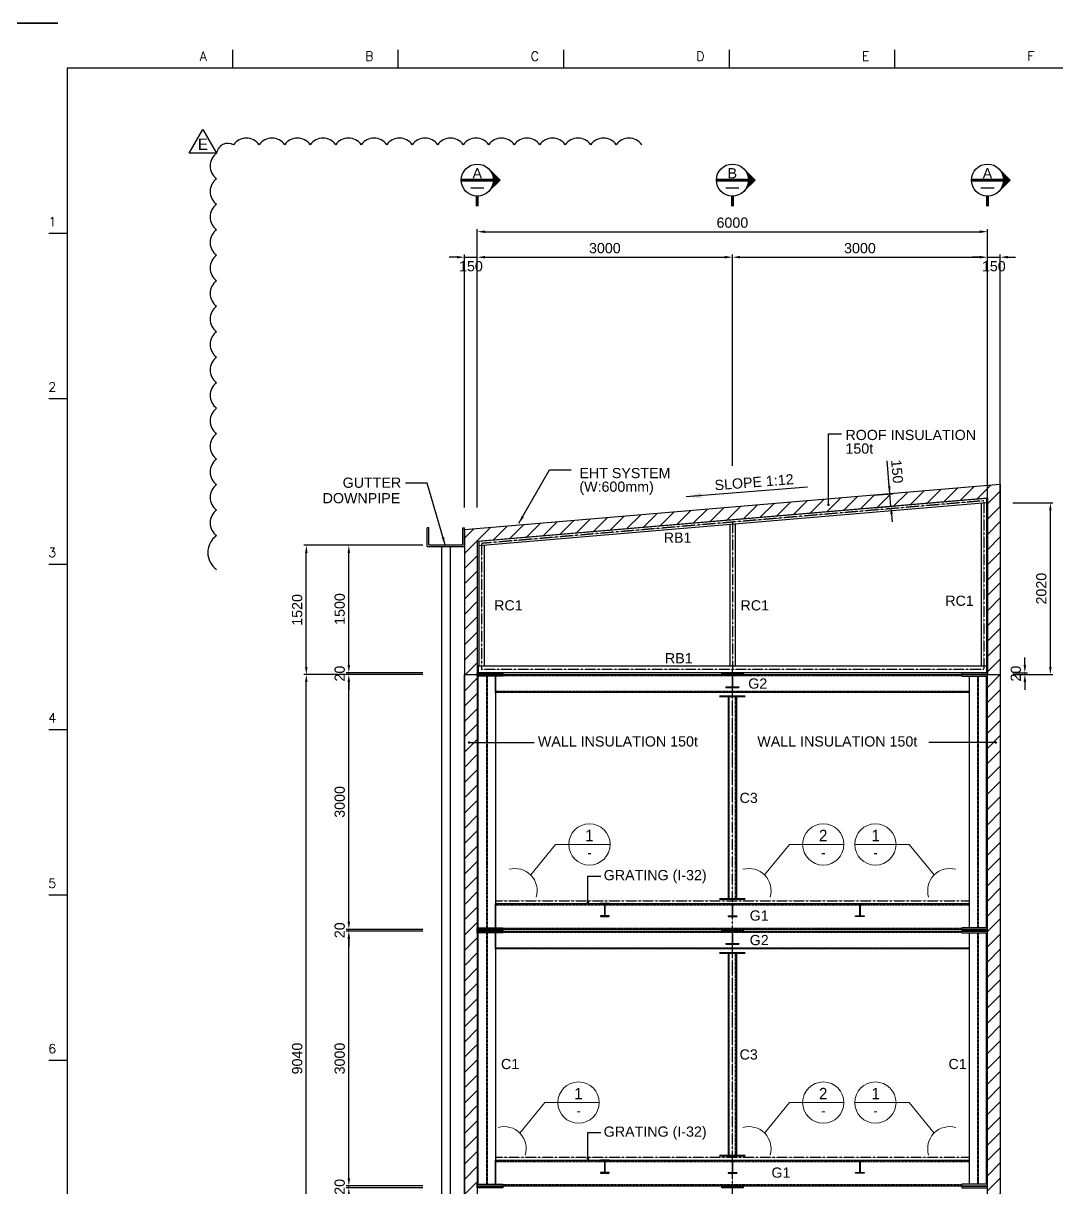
# Model space of a CAD drawing. Header units: millimetres. Extents: x 415966 to 487306, y -108951 to -17325.
# Drawn here: x 451865 to 464019, y -56259 to -42555 of the extents above; entities that cross this region are included whole.
import ezdxf
from ezdxf.enums import TextEntityAlignment as Align

# ---------------------------------------------------------------- set-up
doc = ezdxf.new("R2010")
doc.units = ezdxf.units.MM
doc.header["$LTSCALE"] = 2
doc.linetypes.add('CENTER', pattern=[2, 1.25, -0.25, 0.25, -0.25])
doc.linetypes.add('HIDDEN', pattern=[0.375, 0.25, -0.125])
doc.layers.get('Defpoints').update_dxf_attribs({"color": 250})
for name, color, linetype in [('#20_GR', 3, 'Continuous'), ('C_BLOCK', 7, 'Continuous'), ('C_CEN', 1, 'CENTER'), ('C_COLUMN-01', 2, 'Continuous'), ('C_DIM', 7, 'Continuous'), ('C_GIRDER', 2, 'Continuous'), ('C_REV', 4, 'Continuous'), ('C_TEXT_01', 2, 'Continuous'), ('finish', 1, 'Continuous'), ('TAN-TIT', 30, 'Continuous')]:
    doc.layers.add(name, color=color, linetype=linetype)
doc.layers.add('C_MARK', color=2, linetype='Continuous', lineweight=0)
doc.layers.add('C_STEEL', color=2, linetype='Continuous', lineweight=30)
doc.styles.add('Arial', font='arial.ttf')
doc.styles.add('COM', font='COMPLEX', dxfattribs={"height": 5})
doc.styles.add('돋움', font='')
doc.styles.get('돋움').set_extended_font_data('Dotum')
doc.dimstyles.new('일반도면_0020', dxfattribs={"dimtxt": 80, "dimasz": 60, "dimexe": 20, "dimexo": 100, "dimgap": 30, "dimtad": 1, "dimdec": 0, "dimzin": 0, "dimdsep": 46, "dimtxsty": 'Arial', "dimcen": -100, "dimclrd": 7, "dimclre": 7, "dimclrt": 2, "dimadec": 8, "dimazin": 0, "dimtfac": 1, "dimtdec": 0, "dimtix": 1, "dimtmove": 2, "dimatfit": 3, "dimfxl": 1, "dimtolj": 1, "dimtzin": 0, "dimarcsym": 0})
doc.dimstyles.new('일반도면_0030', dxfattribs={"dimtxt": 120, "dimasz": 90, "dimexe": 30, "dimexo": 150, "dimgap": 45, "dimtad": 1, "dimdec": 0, "dimzin": 0, "dimdsep": 46, "dimtxsty": 'Arial', "dimcen": -150, "dimclrd": 7, "dimclre": 7, "dimclrt": 2, "dimadec": 8, "dimazin": 0, "dimtfac": 1, "dimtdec": 0, "dimtix": 1, "dimtmove": 2, "dimatfit": 3, "dimfxl": 1, "dimtolj": 1, "dimtzin": 0, "dimarcsym": 0})
pattern_1 = [(45, (-63679, -4), (-89.80256, 89.80256), [])]

# ---------------------------------------------------------------- blocks, each defined once
blk = doc.blocks.new('BORDER')
at = {"layer": 'TAN-TIT', "linetype": 'Continuous'}
for p, q in [((424.1, 16820), (0, 16820)), ((0, 0), (424.1, 0))]:
    blk.add_line(p, q, dxfattribs=at)
at = {"layer": 'TAN-TIT'}
for p, q in [((1795.5, 16468), (1795.5, 16612.2)), ((3093.4, 16468), (3093.4, 16612.2)), ((4391.2, 16468), (4391.2, 16612.2)), ((5689.1, 16468), (5689.1, 16612.2)), ((6987, 16468), (6987, 16612.2)), ((497.7, 16468), (497.7, 352)), ((23282.3, 16468), (497.7, 16468)), ((497.7, 15170.1), (353.4, 15170.1)), ((497.7, 13872.3), (353.4, 13872.3)), ((497.7, 12574.4), (353.4, 12574.4)), ((497.7, 11276.6), (353.4, 11276.6)), ((497.7, 9978.7), (353.4, 9978.7)), ((497.7, 8680.8), (353.4, 8680.8))]:
    blk.add_line(p, q, dxfattribs=at)
at = {"layer": 'TAN-TIT', "style": 'COM'}
for s, p in [('A', (1535.9, 16525.7)), ('B', (2833.8, 16525.7)), ('C', (4131.7, 16525.7)), ('D', (5429.5, 16525.7)), ('E', (6727.4, 16525.7)), ('F', (8025.3, 16525.7))]:
    blk.add_text(s, height=72.1, dxfattribs=at).set_placement(p)
for s, p in [('1', (411.1, 15227.8)), ('2', (411.1, 13930)), ('3', (411.1, 12632.1)), ('4', (411.1, 11334.2)), ('5', (411.1, 10036.4)), ('6', (411.1, 8738.5))]:
    blk.add_text(s, height=72.1, dxfattribs=at).set_placement(p, align=Align.RIGHT)
blk = doc.blocks.new('A$C45570403')
at = {"layer": 'finish'}
for p, q in [((0, 0), (102, 0)), ((0, 0), (0, -7.11)), ((102, 0), (102, -7.11)), ((0, -7.11), (48.08, -7.11)), ((48.08, -7.11), (48.08, -145.89)), ((53.92, -7.11), (102, -7.11)), ((53.92, -7.11), (53.92, -145.89)), ((0, -145.89), (48.08, -145.89)), ((0, -145.89), (0, -153)), ((0, -153), (102, -153)), ((53.92, -145.89), (102, -145.89)), ((102, -145.89), (102, -153))]:
    blk.add_line(p, q, dxfattribs=at)
blk = doc.blocks.new('A$C70F644BE')
at = {"layer": 'finish'}
for p, q in [((0, 0), (152, 0)), ((0, 0), (0, -6.6)), ((152, 0), (152, -6.6)), ((0, -6.6), (73.08, -6.6)), ((73.08, -6.6), (73.08, -145.4)), ((78.92, -6.6), (152, -6.6)), ((78.92, -6.6), (78.92, -145.4)), ((0, -145.4), (73.08, -145.4)), ((0, -145.4), (0, -152)), ((0, -152), (152, -152)), ((78.92, -145.4), (152, -145.4)), ((152, -145.4), (152, -152))]:
    blk.add_line(p, q, dxfattribs=at)
blk = doc.blocks.new('*D16')
at = {"layer": 'C_DIM', "color": 7, "lineweight": -2, "transparency": 16777216}
for p, q in [((457205, -48254), (457205, -44978)), ((457295, -45008), (463115, -45008)), ((463205, -48254), (463205, -44978))]:
    blk.add_line(p, q, dxfattribs=at)
at = {"layer": 'C_DIM', "color": 7, "transparency": 16777216}
for points in [[(457295, -44993), (457295, -45023), (457205, -45008)], [(463115, -44993), (463115, -45023), (463205, -45008)]]:
    blk.add_solid(points, dxfattribs=at)
at = {"layer": 'Defpoints', "color": 0, "transparency": 16777216}
for p in [(463205, -45008), (457205, -48404), (463205, -48404)]:
    blk.add_point(p, dxfattribs=at)
at = {"layer": 'C_DIM', "color": 2, "transparency": 16777216, "insert": (460205, -44902), "char_height": 120, "attachment_point": 5, "style": 'Arial'}
blk.add_mtext('\\A1;6000', dxfattribs=at)
blk = doc.blocks.new('*D17')
at = {"layer": 'C_DIM', "color": 7, "lineweight": -2, "transparency": 16777216}
for p, q in [((457205, -48254), (457205, -45278)), ((457295, -45308), (460115, -45308)), ((460205, -47764), (460205, -45278))]:
    blk.add_line(p, q, dxfattribs=at)
at = {"layer": 'C_DIM', "color": 7, "transparency": 16777216}
for points in [[(457295, -45293), (457295, -45323), (457205, -45308)], [(460115, -45293), (460115, -45323), (460205, -45308)]]:
    blk.add_solid(points, dxfattribs=at)
at = {"layer": 'Defpoints', "color": 0, "transparency": 16777216}
for p in [(460205, -45308), (460205, -47914), (457205, -48404)]:
    blk.add_point(p, dxfattribs=at)
at = {"layer": 'C_DIM', "color": 2, "transparency": 16777216, "insert": (458705, -45202), "char_height": 120, "attachment_point": 5, "style": 'Arial'}
blk.add_mtext('\\A1;3000', dxfattribs=at)
blk = doc.blocks.new('*D18')
at = {"layer": 'C_DIM', "color": 7, "lineweight": -2, "transparency": 16777216}
for p, q in [((456965, -45308), (456875, -45308)), ((457055, -48254), (457055, -45278)), ((457055, -45308), (457205, -45308)), ((457205, -48254), (457205, -45278)), ((457295, -45308), (457385, -45308))]:
    blk.add_line(p, q, dxfattribs=at)
at = {"layer": 'C_DIM', "color": 7, "transparency": 16777216}
for points in [[(456965, -45293), (456965, -45323), (457055, -45308)], [(457295, -45293), (457295, -45323), (457205, -45308)]]:
    blk.add_solid(points, dxfattribs=at)
at = {"layer": 'Defpoints', "color": 0, "transparency": 16777216}
for p in [(457205, -45308), (457055, -48404), (457205, -48404)]:
    blk.add_point(p, dxfattribs=at)
at = {"layer": 'C_DIM', "color": 2, "transparency": 16777216, "char_height": 120, "attachment_point": 5, "style": 'Arial'}
for s, insert in [('\\A1;', (457130, -45203)), ('\\A1;150', (457130, -45415))]:
    blk.add_mtext(s, dxfattribs=dict(at, insert=insert))
blk = doc.blocks.new('*D19')
at = {"layer": 'C_DIM', "color": 7, "lineweight": -2, "transparency": 16777216}
for p, q in [((463115, -45308), (463025, -45308)), ((463205, -48254), (463205, -45278)), ((463205, -45308), (463355, -45308)), ((463355, -48254), (463355, -45278)), ((463445, -45308), (463535, -45308))]:
    blk.add_line(p, q, dxfattribs=at)
at = {"layer": 'C_DIM', "color": 7, "transparency": 16777216}
for points in [[(463115, -45293), (463115, -45323), (463205, -45308)], [(463445, -45293), (463445, -45323), (463355, -45308)]]:
    blk.add_solid(points, dxfattribs=at)
at = {"layer": 'Defpoints', "color": 0, "transparency": 16777216}
for p in [(463355, -45308), (463205, -48404), (463355, -48404)]:
    blk.add_point(p, dxfattribs=at)
at = {"layer": 'C_DIM', "color": 2, "transparency": 16777216, "char_height": 120, "attachment_point": 5, "style": 'Arial'}
for s, insert in [('\\A1;', (463280, -45203)), ('\\A1;150', (463280, -45415))]:
    blk.add_mtext(s, dxfattribs=dict(at, insert=insert))
blk = doc.blocks.new('*D20')
at = {"layer": 'C_DIM', "color": 7, "lineweight": -2, "transparency": 16777216}
for p, q in [((460205, -47764), (460205, -45278)), ((460295, -45308), (463115, -45308)), ((463205, -48254), (463205, -45278))]:
    blk.add_line(p, q, dxfattribs=at)
at = {"layer": 'C_DIM', "color": 7, "transparency": 16777216}
for points in [[(460295, -45293), (460295, -45323), (460205, -45308)], [(463115, -45293), (463115, -45323), (463205, -45308)]]:
    blk.add_solid(points, dxfattribs=at)
at = {"layer": 'Defpoints', "color": 0, "transparency": 16777216}
for p in [(463205, -45308), (460205, -47914), (463205, -48404)]:
    blk.add_point(p, dxfattribs=at)
at = {"layer": 'C_DIM', "color": 2, "transparency": 16777216, "insert": (461705, -45202), "char_height": 120, "attachment_point": 5, "style": 'Arial'}
blk.add_mtext('\\A1;3000', dxfattribs=at)
blk = doc.blocks.new('*D29')
at = {"layer": 'C_DIM', "color": 7, "lineweight": -2, "transparency": 16777216}
for p, q in [((455694, -53129), (455694, -53039)), ((456563, -53219), (455664, -53219)), ((456563, -53239), (455664, -53239)), ((455694, -53239), (455694, -53219)), ((455694, -53329), (455694, -53419))]:
    blk.add_line(p, q, dxfattribs=at)
at = {"layer": 'C_DIM', "color": 7, "transparency": 16777216}
for points in [[(455679, -53129), (455709, -53129), (455694, -53219)], [(455679, -53329), (455709, -53329), (455694, -53239)]]:
    blk.add_solid(points, dxfattribs=at)
at = {"layer": 'Defpoints', "color": 0, "transparency": 16777216}
for p in [(455694, -53219), (456713, -53219), (456713, -53239)]:
    blk.add_point(p, dxfattribs=at)
at = {"layer": 'C_DIM', "color": 2, "transparency": 16777216, "insert": (455587, -53229), "char_height": 120, "attachment_point": 5, "rotation": 90, "style": 'Arial'}
blk.add_mtext('\\A1;20', dxfattribs=at)
blk = doc.blocks.new('*D30')
at = {"layer": 'C_DIM', "color": 7, "lineweight": -2, "transparency": 16777216}
for p, q in [((456563, -50219), (455664, -50219)), ((455694, -53129), (455694, -50309)), ((456563, -53219), (455664, -53219))]:
    blk.add_line(p, q, dxfattribs=at)
at = {"layer": 'C_DIM', "color": 7, "transparency": 16777216}
for points in [[(455679, -50309), (455709, -50309), (455694, -50219)], [(455679, -53129), (455709, -53129), (455694, -53219)]]:
    blk.add_solid(points, dxfattribs=at)
at = {"layer": 'Defpoints', "color": 0, "transparency": 16777216}
for p in [(455694, -50219), (456713, -50219), (456713, -53219)]:
    blk.add_point(p, dxfattribs=at)
at = {"layer": 'C_DIM', "color": 2, "transparency": 16777216, "insert": (455587, -51719), "char_height": 120, "attachment_point": 5, "rotation": 90, "style": 'Arial'}
blk.add_mtext('\\A1;3000', dxfattribs=at)
blk = doc.blocks.new('*D31')
at = {"layer": 'C_DIM', "color": 7, "lineweight": -2, "transparency": 16777216}
for p, q in [((456363, -50219), (455164, -50219)), ((455194, -59169), (455194, -50309)), ((456363, -59259), (455164, -59259))]:
    blk.add_line(p, q, dxfattribs=at)
at = {"layer": 'C_DIM', "color": 7, "transparency": 16777216}
for points in [[(455179, -50309), (455209, -50309), (455194, -50219)], [(455179, -59169), (455209, -59169), (455194, -59259)]]:
    blk.add_solid(points, dxfattribs=at)
at = {"layer": 'Defpoints', "color": 0, "transparency": 16777216}
for p in [(455194, -50219), (456513, -50219), (456513, -59259)]:
    blk.add_point(p, dxfattribs=at)
at = {"layer": 'C_DIM', "color": 2, "transparency": 16777216, "insert": (455087, -54739), "char_height": 120, "attachment_point": 5, "rotation": 90, "style": 'Arial'}
blk.add_mtext('\\A1;9040', dxfattribs=at)
blk = doc.blocks.new('*D33')
at = {"layer": 'C_DIM', "color": 7, "lineweight": -2, "transparency": 16777216}
for p, q in [((455694, -56149), (455694, -56059)), ((456563, -56239), (455664, -56239)), ((456563, -56259), (455664, -56259)), ((455694, -56259), (455694, -56239)), ((455694, -56349), (455694, -56439))]:
    blk.add_line(p, q, dxfattribs=at)
at = {"layer": 'C_DIM', "color": 7, "transparency": 16777216}
for points in [[(455679, -56149), (455709, -56149), (455694, -56239)], [(455679, -56349), (455709, -56349), (455694, -56259)]]:
    blk.add_solid(points, dxfattribs=at)
at = {"layer": 'Defpoints', "color": 0, "transparency": 16777216}
for p in [(455694, -56239), (456713, -56239), (456713, -56259)]:
    blk.add_point(p, dxfattribs=at)
at = {"layer": 'C_DIM', "color": 2, "transparency": 16777216, "insert": (455587, -56249), "char_height": 120, "attachment_point": 5, "rotation": 90, "style": 'Arial'}
blk.add_mtext('\\A1;20', dxfattribs=at)
blk = doc.blocks.new('*D34')
at = {"layer": 'C_DIM', "color": 7, "lineweight": -2, "transparency": 16777216}
for p, q in [((456563, -53239), (455664, -53239)), ((455694, -56149), (455694, -53329)), ((456563, -56239), (455664, -56239))]:
    blk.add_line(p, q, dxfattribs=at)
at = {"layer": 'C_DIM', "color": 7, "transparency": 16777216}
for points in [[(455679, -53329), (455709, -53329), (455694, -53239)], [(455679, -56149), (455709, -56149), (455694, -56239)]]:
    blk.add_solid(points, dxfattribs=at)
at = {"layer": 'Defpoints', "color": 0, "transparency": 16777216}
for p in [(455694, -53239), (456713, -53239), (456713, -56239)]:
    blk.add_point(p, dxfattribs=at)
at = {"layer": 'C_DIM', "color": 2, "transparency": 16777216, "insert": (455587, -54739), "char_height": 120, "attachment_point": 5, "rotation": 90, "style": 'Arial'}
blk.add_mtext('\\A1;3000', dxfattribs=at)
blk = doc.blocks.new('*D170')
at = {"layer": 'C_DIM', "color": 7, "lineweight": -2, "transparency": 16777216}
for p, q in [((456563, -48699), (455164, -48699)), ((455194, -50129), (455194, -48789)), ((456563, -50219), (455164, -50219))]:
    blk.add_line(p, q, dxfattribs=at)
at = {"layer": 'C_DIM', "color": 7, "transparency": 16777216}
for points in [[(455179, -48789), (455209, -48789), (455194, -48699)], [(455179, -50129), (455209, -50129), (455194, -50219)]]:
    blk.add_solid(points, dxfattribs=at)
at = {"layer": 'Defpoints', "color": 0, "transparency": 16777216}
for p in [(455194, -48699), (456713, -48699), (456713, -50219)]:
    blk.add_point(p, dxfattribs=at)
at = {"layer": 'C_DIM', "color": 2, "transparency": 16777216, "insert": (455087, -49459), "char_height": 120, "attachment_point": 5, "rotation": 90, "style": 'Arial'}
blk.add_mtext('\\A1;1520', dxfattribs=at)
blk = doc.blocks.new('*D280')
at = {"layer": 'C_DIM', "color": 7, "lineweight": -2, "transparency": 16777216}
for p, q in [((462050, -48003), (462042, -47914)), ((461869, -48109), (462087, -48091)), ((462070, -48243), (462057, -48093)), ((461881, -48258), (462100, -48240)), ((462077, -48332), (462085, -48422))]:
    blk.add_line(p, q, dxfattribs=at)
at = {"layer": 'C_DIM', "color": 7, "transparency": 16777216}
for points in [[(462065, -48002), (462035, -48005), (462057, -48093)], [(462092, -48331), (462063, -48333), (462070, -48243)]]:
    blk.add_solid(points, dxfattribs=at)
at = {"layer": 'Defpoints', "color": 0, "transparency": 16777216}
for p in [(462057, -48093), (461719, -48122), (461732, -48271)]:
    blk.add_point(p, dxfattribs=at)
at = {"layer": 'C_DIM', "color": 2, "transparency": 16777216, "insert": (462142, -47830), "char_height": 120, "attachment_point": 5, "rotation": 274.8277, "style": 'Arial'}
blk.add_mtext('\\A1;150', dxfattribs=at)
blk = doc.blocks.new('*D507')
at = {"layer": 'C_DIM', "color": 7, "lineweight": -2, "transparency": 16777216}
for p, q in [((455694, -50109), (455694, -50019)), ((456563, -50199), (455664, -50199)), ((456563, -50219), (455664, -50219)), ((455694, -50219), (455694, -50199)), ((455694, -50309), (455694, -50399))]:
    blk.add_line(p, q, dxfattribs=at)
at = {"layer": 'C_DIM', "color": 7, "transparency": 16777216}
for points in [[(455679, -50109), (455709, -50109), (455694, -50199)], [(455679, -50309), (455709, -50309), (455694, -50219)]]:
    blk.add_solid(points, dxfattribs=at)
at = {"layer": 'Defpoints', "color": 0, "transparency": 16777216}
for p in [(455694, -50199), (456713, -50199), (456713, -50219)]:
    blk.add_point(p, dxfattribs=at)
at = {"layer": 'C_DIM', "color": 2, "transparency": 16777216, "insert": (455587, -50209), "char_height": 120, "attachment_point": 5, "rotation": 90, "style": 'Arial'}
blk.add_mtext('\\A1;20', dxfattribs=at)
blk = doc.blocks.new('*D508')
at = {"layer": 'C_DIM', "color": 7, "lineweight": -2, "transparency": 16777216}
for p, q in [((456563, -48699), (455664, -48699)), ((455694, -50109), (455694, -48789)), ((456563, -50199), (455664, -50199))]:
    blk.add_line(p, q, dxfattribs=at)
at = {"layer": 'C_DIM', "color": 7, "transparency": 16777216}
for points in [[(455679, -48789), (455709, -48789), (455694, -48699)], [(455679, -50109), (455709, -50109), (455694, -50199)]]:
    blk.add_solid(points, dxfattribs=at)
at = {"layer": 'Defpoints', "color": 0, "transparency": 16777216}
for p in [(455694, -48699), (456713, -48699), (456713, -50199)]:
    blk.add_point(p, dxfattribs=at)
at = {"layer": 'C_DIM', "color": 2, "transparency": 16777216, "insert": (455587, -49449), "char_height": 120, "attachment_point": 5, "rotation": 90, "style": 'Arial'}
blk.add_mtext('\\A1;1500', dxfattribs=at)
blk = doc.blocks.new('*D526')
at = {"layer": 'C_DIM', "color": 7, "lineweight": -2}
for p, q in [((463505, -48199), (463975, -48199)), ((463945, -50129), (463945, -48289)), ((463505, -50219), (463975, -50219))]:
    blk.add_line(p, q, dxfattribs=at)
at = {"layer": 'C_DIM', "color": 7}
for points in [[(463930, -48289), (463960, -48289), (463945, -48199)], [(463930, -50129), (463960, -50129), (463945, -50219)]]:
    blk.add_solid(points, dxfattribs=at)
at = {"layer": 'Defpoints', "color": 0}
for p in [(463355, -48199), (463945, -48199), (463355, -50219)]:
    blk.add_point(p, dxfattribs=at)
at = {"layer": 'C_DIM', "color": 2, "insert": (463839, -49209), "char_height": 120, "attachment_point": 5, "rotation": 90, "style": 'Arial'}
blk.add_mtext('\\A1;2020', dxfattribs=at)
blk = doc.blocks.new('*D527')
at = {"layer": 'C_DIM', "color": 7, "lineweight": -2}
for p, q in [((463645, -50109), (463645, -50019)), ((463505, -50199), (463675, -50199)), ((463505, -50219), (463675, -50219)), ((463645, -50199), (463645, -50219)), ((463645, -50309), (463645, -50399))]:
    blk.add_line(p, q, dxfattribs=at)
at = {"layer": 'C_DIM', "color": 7}
for points in [[(463630, -50109), (463660, -50109), (463645, -50199)], [(463630, -50309), (463660, -50309), (463645, -50219)]]:
    blk.add_solid(points, dxfattribs=at)
at = {"layer": 'Defpoints', "color": 0}
for p in [(463355, -50199), (463355, -50219), (463645, -50219)]:
    blk.add_point(p, dxfattribs=at)
at = {"layer": 'C_DIM', "color": 2, "insert": (463539, -50209), "char_height": 120, "attachment_point": 5, "rotation": 90, "style": 'Arial'}
blk.add_mtext('\\A1;20', dxfattribs=at)

msp = doc.modelspace()

# ---------------------------------------------------------------- hatches: boundary and pattern name
at = {"layer": 'finish'}
h = msp.add_hatch(dxfattribs=at)
h.set_pattern_fill('ANSI31', color=256, scale=40, style=0)
h.set_pattern_definition([(45, (-63679, 0), (-89.80256, 89.80256), [])])
h.paths.add_polyline_path([(463355.3, -47982.5), (457055.3, -48518), (457055.3, -50219.2), (457205.3, -50219.2), (457205.3, -48655.8), (463205.3, -48145.8), (463205.3, -50219.2), (463355.3, -50219.2)])
h = msp.add_hatch(dxfattribs=at)
h.set_pattern_fill('ANSI31', color=256, scale=40, style=0)
h.set_pattern_definition(pattern_1)
h.paths.add_polyline_path([(457055.3, -59289.2), (457205.3, -59289.2), (457205.3, -50219.2), (457055.3, -50219.2)])
h = msp.add_hatch(dxfattribs=at)
h.set_pattern_fill('ANSI31', color=256, scale=40, style=0)
h.set_pattern_definition(pattern_1)
h.paths.add_polyline_path([(463205.3, -50219.2), (463205.3, -59289.2), (463355.3, -59289.2), (463355.3, -50219.2)])

# ---------------------------------------------------------------- linework, layer by layer
at = {"layer": '#20_GR', "color": 1}
for p, q in [((461334.4, -48222.4), (461334.4, -47387.3)), ((461334.4, -47387.3), (461486.8, -47387.3)), ((457113.8, -51019.6), (457873.3, -51019.6)), ((463296.8, -51019.6), (462515.2, -51019.6)), ((458505.9, -52899.5), (458505.9, -52591.5)), ((458505.9, -52591.5), (458658.4, -52591.5)), ((458505.9, -55918.2), (458505.9, -55610.2)), ((458505.9, -55610.2), (458658.4, -55610.2))]:
    msp.add_line(p, q, dxfattribs=at)
at = {"color": 4, "const_width": 15}
for points in [[(461326.9, -48222.4, -1), (461341.9, -48222.4, -1)], [(457101.3, -51019.6, -1), (457116.3, -51019.6, -1)], [(463309.3, -51019.6, 1), (463294.3, -51019.6, 1)], [(458498.4, -52899.5, 1), (458513.4, -52899.5, 1)], [(458498.4, -55918.2, 1), (458513.4, -55918.2, 1)]]:
    msp.add_lwpolyline(points, format="xyb", close=True, dxfattribs=at)
at = {"layer": 'C_BLOCK', "color": 1, "linetype": 'Continuous', "lineweight": 0}
for p, q in [((457472, -44400.1), (457332.2, -44260.6)), ((460472, -44400.1), (460332.2, -44260.6)), ((463472, -44400.1), (463332.2, -44260.6)), ((457472, -44400.1), (457337.3, -44534.7)), ((457353.6, -44516.5), (457471, -44399.1)), ((457365.4, -44499.7), (457468.5, -44396.6)), ((457380.6, -44469.5), (457461, -44389.1)), ((457388.7, -44356.4), (457408.5, -44336.6)), ((457389.7, -44360.4), (457411, -44339.1)), ((457390.5, -44364.6), (457413.5, -44341.6)), ((457391.3, -44368.8), (457416, -44344.1)), ((457391.9, -44373.2), (457418.5, -44346.6)), ((457392.5, -44377.6), (457421, -44349.1)), ((457393, -44382.1), (457423.5, -44351.6)), ((457393.4, -44386.7), (457426, -44354.1)), ((457393.6, -44391.5), (457428.5, -44356.6)), ((457393.8, -44396.3), (457431, -44359.1)), ((457393.8, -44401.3), (457433.5, -44361.6)), ((460472, -44400.1), (460337.3, -44534.7)), ((460353.6, -44516.5), (460471, -44399.1)), ((460365.4, -44499.7), (460468.5, -44396.6)), ((460380.6, -44469.5), (460461, -44389.1)), ((460388.7, -44356.4), (460408.5, -44336.6)), ((460389.7, -44360.4), (460411, -44339.1)), ((460390.5, -44364.6), (460413.5, -44341.6)), ((460391.3, -44368.8), (460416, -44344.1)), ((460391.9, -44373.2), (460418.5, -44346.6)), ((460392.5, -44377.6), (460421, -44349.1)), ((460393, -44382.1), (460423.5, -44351.6)), ((460393.4, -44386.7), (460426, -44354.1)), ((460393.6, -44391.5), (460428.5, -44356.6)), ((460393.8, -44396.3), (460431, -44359.1)), ((460393.8, -44401.3), (460433.5, -44361.6)), ((463472, -44400.1), (463337.3, -44534.7)), ((463353.6, -44516.5), (463471, -44399.1)), ((463365.4, -44499.7), (463468.5, -44396.6)), ((463380.6, -44469.5), (463461, -44389.1)), ((463388.7, -44356.4), (463408.5, -44336.6)), ((463389.7, -44360.4), (463411, -44339.1)), ((463390.5, -44364.6), (463413.5, -44341.6)), ((463391.3, -44368.8), (463416, -44344.1)), ((463391.9, -44373.2), (463418.5, -44346.6)), ((463392.5, -44377.6), (463421, -44349.1)), ((463393, -44382.1), (463423.5, -44351.6)), ((463393.4, -44386.7), (463426, -44354.1)), ((463393.6, -44391.5), (463428.5, -44356.6)), ((463393.8, -44396.3), (463431, -44359.1)), ((463393.8, -44401.3), (463433.5, -44361.6))]:
    msp.add_line(p, q, dxfattribs=at)
at = {"layer": 'C_BLOCK', "color": 3, "linetype": 'Continuous', "lineweight": 53}
for p, q in [((457393.9, -44400.1), (457016.7, -44400.1)), ((460393.9, -44400.1), (460016.7, -44400.1)), ((463393.9, -44400.1), (463016.7, -44400.1))]:
    msp.add_line(p, q, dxfattribs=at)
at = {"layer": 'C_BLOCK', "color": 1, "linetype": 'Continuous', "lineweight": 70}
for p, q in [((457393.9, -44400.1), (457016.7, -44400.1)), ((460393.9, -44400.1), (460016.7, -44400.1)), ((463393.9, -44400.1), (463016.7, -44400.1))]:
    msp.add_line(p, q, dxfattribs=at)
at = {"layer": 'C_BLOCK', "color": 1, "linetype": 'Continuous', "lineweight": 13}
for p, q in [((457354.8, -44285.2), (457356, -44284.1)), ((457357, -44288.1), (457358.5, -44286.6)), ((457359.1, -44291), (457361, -44289.1)), ((457361.2, -44293.9), (457363.5, -44291.6)), ((457363.1, -44296.9), (457366, -44294.1)), ((457365.1, -44300), (457368.5, -44296.6)), ((457367, -44303.1), (457371, -44299.1)), ((457368.9, -44306.2), (457373.5, -44301.6)), ((457370.6, -44309.4), (457376, -44304.1)), ((457372.1, -44488), (457466, -44394.1)), ((457372.4, -44312.7), (457378.5, -44306.6)), ((457374.1, -44316), (457381, -44309.1)), ((457375.7, -44319.4), (457383.5, -44311.6)), ((457376.9, -44478.2), (457463.5, -44391.6)), ((457377.3, -44322.8), (457386, -44314.1)), ((457378.8, -44326.3), (457388.5, -44316.6)), ((457380.3, -44329.8), (457391, -44319.1)), ((457381.7, -44333.4), (457393.5, -44321.6)), ((457383, -44337.1), (457396, -44324.1)), ((457383.6, -44461.5), (457458.5, -44386.6)), ((457384.3, -44340.8), (457398.5, -44326.6)), ((457385.5, -44344.6), (457401, -44329.1)), ((457386, -44454.2), (457456, -44384.1)), ((457386.6, -44348.4), (457403.5, -44331.6)), ((457387.7, -44352.4), (457406, -44334.1)), ((457387.9, -44447.2), (457453.5, -44381.6)), ((457389.4, -44440.6), (457451, -44379.1)), ((457390.7, -44434.4), (457448.5, -44376.6)), ((457391.7, -44428.4), (457446, -44374.1)), ((457392.5, -44422.6), (457443.5, -44371.6)), ((457393.1, -44417), (457441, -44369.1)), ((457393.5, -44411.6), (457438.5, -44366.6)), ((457393.7, -44406.3), (457436, -44364.1)), ((460354.8, -44285.2), (460356, -44284.1)), ((460357, -44288.1), (460358.5, -44286.6)), ((460359.1, -44291), (460361, -44289.1)), ((460361.2, -44293.9), (460363.5, -44291.6)), ((460363.1, -44296.9), (460366, -44294.1)), ((460365.1, -44300), (460368.5, -44296.6)), ((460367, -44303.1), (460371, -44299.1)), ((460368.9, -44306.2), (460373.5, -44301.6)), ((460370.6, -44309.4), (460376, -44304.1)), ((460372.1, -44488), (460466, -44394.1)), ((460372.4, -44312.7), (460378.5, -44306.6)), ((460374.1, -44316), (460381, -44309.1)), ((460375.7, -44319.4), (460383.5, -44311.6)), ((460376.9, -44478.2), (460463.5, -44391.6)), ((460377.3, -44322.8), (460386, -44314.1)), ((460378.8, -44326.3), (460388.5, -44316.6)), ((460380.3, -44329.8), (460391, -44319.1)), ((460381.7, -44333.4), (460393.5, -44321.6)), ((460383, -44337.1), (460396, -44324.1)), ((460383.6, -44461.5), (460458.5, -44386.6)), ((460384.3, -44340.8), (460398.5, -44326.6)), ((460385.5, -44344.6), (460401, -44329.1)), ((460386, -44454.2), (460456, -44384.1)), ((460386.6, -44348.4), (460403.5, -44331.6)), ((460387.7, -44352.4), (460406, -44334.1)), ((460387.9, -44447.2), (460453.5, -44381.6)), ((460389.4, -44440.6), (460451, -44379.1)), ((460390.7, -44434.4), (460448.5, -44376.6)), ((460391.7, -44428.4), (460446, -44374.1)), ((460392.5, -44422.6), (460443.5, -44371.6)), ((460393.1, -44417), (460441, -44369.1)), ((460393.5, -44411.6), (460438.5, -44366.6)), ((460393.7, -44406.3), (460436, -44364.1)), ((463354.8, -44285.2), (463356, -44284.1)), ((463357, -44288.1), (463358.5, -44286.6)), ((463359.1, -44291), (463361, -44289.1)), ((463361.2, -44293.9), (463363.5, -44291.6)), ((463363.1, -44296.9), (463366, -44294.1)), ((463365.1, -44300), (463368.5, -44296.6)), ((463367, -44303.1), (463371, -44299.1)), ((463368.9, -44306.2), (463373.5, -44301.6)), ((463370.6, -44309.4), (463376, -44304.1)), ((463372.1, -44488), (463466, -44394.1)), ((463372.4, -44312.7), (463378.5, -44306.6)), ((463374.1, -44316), (463381, -44309.1)), ((463375.7, -44319.4), (463383.5, -44311.6)), ((463376.9, -44478.2), (463463.5, -44391.6)), ((463377.3, -44322.8), (463386, -44314.1)), ((463378.8, -44326.3), (463388.5, -44316.6)), ((463380.3, -44329.8), (463391, -44319.1)), ((463381.7, -44333.4), (463393.5, -44321.6)), ((463383, -44337.1), (463396, -44324.1)), ((463383.6, -44461.5), (463458.5, -44386.6)), ((463384.3, -44340.8), (463398.5, -44326.6)), ((463385.5, -44344.6), (463401, -44329.1)), ((463386, -44454.2), (463456, -44384.1)), ((463386.6, -44348.4), (463403.5, -44331.6)), ((463387.7, -44352.4), (463406, -44334.1)), ((463387.9, -44447.2), (463453.5, -44381.6)), ((463389.4, -44440.6), (463451, -44379.1)), ((463390.7, -44434.4), (463448.5, -44376.6)), ((463391.7, -44428.4), (463446, -44374.1)), ((463392.5, -44422.6), (463443.5, -44371.6)), ((463393.1, -44417), (463441, -44369.1)), ((463393.5, -44411.6), (463438.5, -44366.6)), ((463393.7, -44406.3), (463436, -44364.1))]:
    msp.add_line(p, q, dxfattribs=at)
at = {"layer": 'C_BLOCK', "color": 2, "linetype": 'Continuous', "lineweight": 30}
for p, q in [((457282.4, -44494.3), (457128.2, -44494.3)), ((460282.4, -44494.3), (460128.2, -44494.3)), ((463282.4, -44494.3), (463128.2, -44494.3))]:
    msp.add_line(p, q, dxfattribs=at)
at = {"layer": 'C_BLOCK', "color": 3, "linetype": 'Continuous', "lineweight": 70}
for p, q in [((457205.3, -44708.4), (457205.3, -44588.6)), ((460205.3, -44708.4), (460205.3, -44588.6)), ((463205.3, -44708.4), (463205.3, -44588.6))]:
    msp.add_line(p, q, dxfattribs=at)
at = {"layer": 'C_BLOCK', "color": 7, "linetype": 'Continuous', "lineweight": 20}
for p, q in [((458126.2, -52219.4), (457832.9, -52578.3)), ((458766.7, -52219.4), (458126.2, -52219.4)), ((460876.7, -52219.4), (460583.4, -52578.3)), ((461517.2, -52219.4), (460876.7, -52219.4)), ((461643.9, -52219.4), (462284.4, -52219.4)), ((462284.4, -52219.4), (462577.7, -52578.3)), ((457998.2, -55257.1), (457704.9, -55615.9)), ((458638.7, -55257.1), (457998.2, -55257.1)), ((460876.7, -55257.1), (460583.4, -55615.9)), ((461517.2, -55257.1), (460876.7, -55257.1)), ((461643.9, -55257.1), (462284.4, -55257.1)), ((462284.4, -55257.1), (462577.7, -55615.9))]:
    msp.add_line(p, q, dxfattribs=at)
at = {"layer": 'C_BLOCK', "color": 2, "linetype": 'Continuous', "lineweight": 30}
for centre in [(457205.3, -44400.1), (460205.3, -44400.1), (463205.3, -44400.1)]:
    msp.add_circle(centre, 188.6, dxfattribs=at)
at = {"layer": 'C_BLOCK', "color": 7, "linetype": 'Continuous', "lineweight": 20}
for centre in [(458523.7, -52219.4), (461274.2, -52219.4), (461886.9, -52219.4), (458395.7, -55257.1), (461274.2, -55257.1), (461886.9, -55257.1)]:
    msp.add_circle(centre, 243, dxfattribs=at)
at = {"layer": 'C_BLOCK', "color": 7, "linetype": 'Continuous', "lineweight": 20, "extrusion": (0, 0, -1)}
for centre, start, end in [((-457649.6, -52761.5), 74.21995, 197.15345), ((-460400.1, -52761.5), 74.21995, 197.15345), ((-462761, -52761.5), 342.84655, 105.78005), ((-457521.6, -55799.1), 74.21995, 197.15345), ((-460400.1, -55799.1), 74.21995, 197.15345), ((-462761, -55799.1), 342.84655, 105.78005)]:
    msp.add_arc(centre, 259.2, start, end, dxfattribs=at)
at = {"layer": 'C_CEN'}
for p, q in [((463163.6, -48174.5), (457253.4, -48676.8)), ((463163.6, -48174.5), (463163.6, -50161.1)), ((460205.3, -48425.9), (460205.3, -50161.1)), ((457253.4, -48676.8), (457253.4, -50161.1)), ((463163.6, -50161.1), (457253.4, -50161.1)), ((460205.3, -51770.2), (460205.3, -50166.2)), ((460205.3, -53319.2), (460205.3, -50166.2)), ((457419.3, -52881.2), (462991.3, -52881.2)), ((457419.3, -52913.2), (462991.3, -52913.2)), ((460205.3, -54790.2), (460205.3, -53186.2)), ((460205.3, -56339.2), (460205.3, -53186.2)), ((457419.3, -55901.2), (462991.3, -55901.2)), ((457419.3, -55927.2), (457419.3, -55933.2)), ((457419.3, -55933.2), (462991.3, -55933.2)), ((460205.3, -57810.2), (460205.3, -56206.2)), ((460205.3, -59359.2), (460205.3, -56206.2))]:
    msp.add_line(p, q, dxfattribs=at)
at = {"layer": 'C_COLUMN-01'}
for p, q in [((457215.3, -53199.2), (457215.3, -50239.2)), ((463195.3, -53199.2), (463195.3, -50239.2)), ((457215.3, -56219.2), (457215.3, -53259.2)), ((463195.3, -56219.2), (463195.3, -53259.2))]:
    msp.add_line(p, q, dxfattribs=at)
for points in [[(457419.3, -50239.2), (457419.3, -53199.2)], [(462991.3, -50239.2), (462991.3, -53199.2)], [(457419.3, -53259.2), (457419.3, -56219.2)], [(462991.3, -53259.2), (462991.3, -56219.2)]]:
    msp.add_lwpolyline(points, dxfattribs=at)
at = {"layer": 'C_DIM'}
msp.add_line((462057.3, -48093), (462024.3, -47702.6), dxfattribs=at)
at = {"layer": 'C_GIRDER', "color": 7}
for p, q in [((461088.5, -48013.2), (459661.9, -48126.4)), ((456635.3, -48494), (456615.3, -48494)), ((456615.3, -48714), (456615.3, -48494)), ((456635.3, -48694), (456635.3, -48494)), ((457035.3, -48694), (457035.3, -48494)), ((457035.3, -48494), (457055.3, -48494)), ((457055.3, -48714), (457055.3, -48494)), ((456615.3, -48714), (457055.3, -48714)), ((456635.3, -48694), (457035.3, -48694)), ((456785.3, -48714), (456785.3, -59289.2)), ((456885.3, -48714), (456885.3, -59289.2))]:
    msp.add_line(p, q, dxfattribs=at)
at = {"layer": 'C_GIRDER'}
for p, q in [((463195.3, -48146.7), (457221.7, -48654.4)), ((463195.3, -48196.9), (457221.7, -48704.6)), ((463131.8, -48202.2), (463131.8, -50123)), ((463195.3, -48146.7), (463195.3, -50199.2)), ((460173.6, -48453.7), (460173.6, -50123)), ((460237.1, -48448.3), (460237.1, -50123)), ((457221.7, -48654.4), (457221.7, -50123)), ((457285.2, -48699.2), (457285.2, -50123)), ((463195.3, -50123), (457215.3, -50123)), ((457215.3, -50123), (457215.3, -50199.2)), ((463195.3, -50199.2), (457215.3, -50199.2))]:
    msp.add_line(p, q, dxfattribs=at)
at = {"layer": 'C_GIRDER', "linetype": 'HIDDEN'}
for p, q in [((457313.4, -50239.2), (457313.4, -53199.2)), ((457321.2, -50239.2), (457321.2, -53199.2)), ((457505.3, -50232.7), (462905.3, -50232.7)), ((463089.4, -50239.2), (463089.4, -53199.2)), ((463097.2, -50239.2), (463097.2, -53199.2)), ((457419.3, -50415.7), (462991.3, -50415.7)), ((460167, -52863.2), (460167, -50479.2)), ((460243.6, -52863.2), (460243.6, -50479.2)), ((457419.3, -52929.5), (462991.3, -52929.5)), ((457313.4, -53259.2), (457313.4, -56219.2)), ((457321.2, -53259.2), (457321.2, -56219.2)), ((457505.3, -53202.9), (462905.3, -53202.9)), ((457505.3, -53252.7), (462905.3, -53252.7)), ((463089.4, -53259.2), (463089.4, -56219.2)), ((463097.2, -53259.2), (463097.2, -56219.2)), ((457419.3, -53435.7), (462991.3, -53435.7)), ((460167, -55883.2), (460167, -53499.2)), ((460243.6, -55883.2), (460243.6, -53499.2)), ((457419.3, -55949.5), (462991.3, -55949.5)), ((457505.3, -56222.9), (462905.3, -56222.9))]:
    msp.add_line(p, q, dxfattribs=at)
at = {"layer": 'C_GIRDER'}
for points in [[(457205.3, -50199.2), (457505.3, -50199.2), (457505.3, -50219.2), (457205.3, -50219.2)], [(457205.3, -50219.2), (457505.3, -50219.2), (457505.3, -50239.2), (457205.3, -50239.2)], [(460080.3, -50199.2), (460330.3, -50199.2), (460330.3, -50219.2), (460080.3, -50219.2)], [(463205.3, -50199.2), (462905.3, -50199.2), (462905.3, -50219.2), (463205.3, -50219.2)], [(463205.3, -50219.2), (462905.3, -50219.2), (462905.3, -50239.2), (463205.3, -50239.2)], [(460256.3, -52863.2), (460256.3, -50479.2), (460154.3, -50479.2), (460154.3, -52863.2)], [(457205.3, -53199.2), (457505.3, -53199.2), (457505.3, -53219.2), (457205.3, -53219.2)], [(457205.3, -53219.2), (457505.3, -53219.2), (457505.3, -53239.2), (457205.3, -53239.2)], [(457205.3, -53239.2), (457505.3, -53239.2), (457505.3, -53259.2), (457205.3, -53259.2)], [(460080.3, -53219.2), (460330.3, -53219.2), (460330.3, -53239.2), (460080.3, -53239.2)], [(463205.3, -53199.2), (462905.3, -53199.2), (462905.3, -53219.2), (463205.3, -53219.2)], [(463205.3, -53219.2), (462905.3, -53219.2), (462905.3, -53239.2), (463205.3, -53239.2)], [(463205.3, -53239.2), (462905.3, -53239.2), (462905.3, -53259.2), (463205.3, -53259.2)], [(460256.3, -55883.2), (460256.3, -53499.2), (460154.3, -53499.2), (460154.3, -55883.2)], [(457205.3, -56219.2), (457505.3, -56219.2), (457505.3, -56239.2), (457205.3, -56239.2)], [(457205.3, -56239.2), (457505.3, -56239.2), (457505.3, -56259.2), (457205.3, -56259.2)], [(460080.3, -56239.2), (460330.3, -56239.2), (460330.3, -56259.2), (460080.3, -56259.2)], [(463205.3, -56219.2), (462905.3, -56219.2), (462905.3, -56239.2), (463205.3, -56239.2)], [(463205.3, -56239.2), (462905.3, -56239.2), (462905.3, -56259.2), (463205.3, -56259.2)]]:
    msp.add_lwpolyline(points, close=True, dxfattribs=at)
for points in [[(457419.3, -50219.2), (462991.3, -50219.2)], [(462991.3, -50239.2), (462991.3, -50429.2), (457419.3, -50429.2), (457419.3, -50239.2)], [(457419.3, -53199.2), (457419.3, -52913.2), (462991.3, -52913.2), (462991.3, -53199.2)], [(462991.3, -53219.2), (462991.3, -53219.2), (457419.3, -53219.2)], [(457419.3, -53239.2), (462991.3, -53239.2)], [(462991.3, -53259.2), (462991.3, -53449.2), (457419.3, -53449.2), (457419.3, -53259.2)], [(457419.3, -56219.2), (457419.3, -55933.2), (462991.3, -55933.2), (462991.3, -56219.2)], [(462991.3, -56239.2), (462991.3, -56239.2), (457419.3, -56239.2)]]:
    msp.add_lwpolyline(points, dxfattribs=at)
at = {"layer": 'C_GIRDER', "color": 1}
for points in [[(458654.3, -52913.2), (458654.3, -52920.3), (458702.4, -52920.3), (458702.4, -53059.1), (458654.3, -53059.1), (458654.3, -53066.2), (458756.3, -53066.2), (458756.3, -53059.1), (458708.2, -53059.1), (458708.2, -52920.3), (458756.3, -52920.3), (458756.3, -52913.2)], [(461756.3, -52913.2), (461756.3, -52920.3), (461708.2, -52920.3), (461708.2, -53059.1), (461756.3, -53059.1), (461756.3, -53066.2), (461654.3, -53066.2), (461654.3, -53059.1), (461702.4, -53059.1), (461702.4, -52920.3), (461654.3, -52920.3), (461654.3, -52913.2)], [(458654.3, -55933.2), (458654.3, -55940.3), (458702.4, -55940.3), (458702.4, -56079.1), (458654.3, -56079.1), (458654.3, -56086.2), (458756.3, -56086.2), (458756.3, -56079.1), (458708.2, -56079.1), (458708.2, -55940.3), (458756.3, -55940.3), (458756.3, -55933.2)], [(461756.3, -55933.2), (461756.3, -55940.3), (461708.2, -55940.3), (461708.2, -56079.1), (461756.3, -56079.1), (461756.3, -56086.2), (461654.3, -56086.2), (461654.3, -56079.1), (461702.4, -56079.1), (461702.4, -55940.3), (461654.3, -55940.3), (461654.3, -55933.2)]]:
    msp.add_lwpolyline(points, close=True, dxfattribs=at)
at = {"layer": 'C_GIRDER', "color": 7}
msp.add_solid([(459839, -48082.2), (459843.8, -48142.1), (459661.9, -48126.4)], dxfattribs=at)
at = {"layer": 'C_REV', "lineweight": 30}
msp.add_lwpolyline([(453977.8, -43804.8), (454139.4, -44084.8), (453816.1, -44084.8)], close=True, dxfattribs=at)
at = {"layer": 'C_REV'}
msp.add_lwpolyline([(459139.4, -43984.8, 0.5205671), (458839.4, -43984.8, 0.5205671), (458539.4, -43984.8, 0.5205671), (458239.4, -43984.8, 0.5205671), (457939.4, -43984.8, 0.5205671), (457639.4, -43984.8, 0.5205671), (457339.4, -43984.8, 0.5205671), (457039.4, -43984.8, 0.5205671), (456739.4, -43984.8, 0.5205671), (456439.4, -43984.8, 0.5205671), (456139.4, -43984.8, 0.5205671), (455839.4, -43984.8, 0.5205671), (455539.4, -43984.8, 0.5205671), (455239.4, -43984.8, 0.5205671), (454939.4, -43984.8, 0.5205671), (454639.4, -43984.8, 0.5205671), (454339.4, -43984.8, 0.5205671), (454139.4, -44084.8, 0.5205671), (454139.4, -44384.8, 0.5205671), (454139.4, -44684.8, 0.5205671), (454139.4, -44984.8, 0.5205671), (454139.4, -45284.8, 0.5205671), (454139.4, -45584.8, 0.5205671), (454139.4, -45884.8, 0.5205671), (454139.4, -46184.8, 0.5205671), (454139.4, -46484.8, 0.5205671), (454139.4, -46784.8, 0.5205671), (454139.4, -47084.8, 0.5205671), (454139.4, -47384.8, 0.5205671), (454139.4, -47684.8, 0.5205671), (454139.4, -47984.8, 0.5205671), (454139.4, -48284.8, 0.5205671), (454139.4, -48584.8, 0.5205671), (454139.4, -48984.8, 0.5205671)], format="xyb", dxfattribs=at)
at = {"layer": 'C_STEEL', "color": 6, "lineweight": 40}
for p, q in [((460355.3, -50479.2), (460055.3, -50479.2)), ((460355.3, -52863.2), (460055.3, -52863.2)), ((460355.3, -53499.2), (460055.3, -53499.2)), ((460355.3, -55883.2), (460055.3, -55883.2))]:
    msp.add_line(p, q, dxfattribs=at)
at = {"layer": 'finish'}
for p, q in [((463355.3, -47982.5), (457055.3, -48518)), ((463355.3, -47982.5), (463355.3, -50219.2)), ((463205.3, -48145.8), (457205.3, -48655.8)), ((463205.3, -48145.8), (463205.3, -50219.2)), ((457055.3, -48518), (457055.3, -59289.2)), ((457205.3, -48655.8), (457205.3, -59289.2))]:
    msp.add_line(p, q, dxfattribs=at)
for points in [[(457055.3, -50219.2), (457205.3, -50219.2), (457205.3, -59289.2), (457055.3, -59289.2)], [(463205.3, -50219.2), (463355.3, -50219.2), (463355.3, -59289.2), (463205.3, -59289.2)]]:
    msp.add_lwpolyline(points, close=True, dxfattribs=at)

# ---------------------------------------------------------------- block references
at = {"xscale": 1.5, "yscale": 1.5, "zscale": 1.5}
for p in [(451635.9, -42555.1), (451635.9, -67785.1)]:
    msp.add_blockref('BORDER', p, dxfattribs=at)
at = {"layer": 'finish'}
for name, p in [('A$C70F644BE', (460129.3, -50219.2)), ('A$C45570403', (460154.3, -52913.2)), ('A$C70F644BE', (460129.3, -53239.2)), ('A$C45570403', (460154.3, -55933.2))]:
    msp.add_blockref(name, p, dxfattribs=at)

# ---------------------------------------------------------------- texts
at = {"layer": 'C_BLOCK', "color": 2, "linetype": 'Continuous', "lineweight": 30, "style": 'Arial'}
for s, p in [('A', (457204.5, -44319.6)), ('B', (460204.5, -44319.6)), ('A', (463204.5, -44319.6))]:
    msp.add_text(s, height=120, dxfattribs=at).set_placement(p, align=Align.MIDDLE_CENTER)
at = {"layer": 'C_BLOCK', "color": 4, "linetype": 'Continuous', "lineweight": 20, "style": '돋움'}
for s, p in [('1', (458522.6, -52113.9)), ('2', (461273.1, -52113.9)), ('1', (461889.9, -52113.9)), ('1', (458394.6, -55151.5)), ('2', (461273.1, -55151.5)), ('1', (461889.9, -55151.5))]:
    msp.add_text(s, height=135, dxfattribs=at).set_placement(p, align=Align.MIDDLE_CENTER)
at = {"layer": 'C_BLOCK', "color": 7, "linetype": 'Continuous', "lineweight": 20, "style": '돋움'}
for p in [(458524.4, -52314.9), (461274.9, -52314.9), (461887.1, -52314.9), (458396.4, -55352.5), (461274.9, -55352.5), (461887.1, -55352.5)]:
    msp.add_text('-', height=115.7, dxfattribs=at).set_placement(p, align=Align.MIDDLE_CENTER)
at = {"layer": 'C_GIRDER', "color": 2, "style": 'Arial'}
msp.add_text('SLOPE 1:12', height=120, rotation=4.53777, dxfattribs=at).set_placement((460000.5, -48052.1))
at = {"layer": 'C_MARK', "color": 4, "style": '돋움'}
msp.add_text('E', height=135, dxfattribs=at).set_placement((453977.8, -43979.1), align=Align.MIDDLE_CENTER)
at = {"layer": 'C_TEXT_01', "style": 'Arial'}
for s, p in [('ROOF INSULATION', (461534.7, -47460.1)), ('150t', (461534.7, -47620.1)), ('EHT SYSTEM', (458405.5, -47908.6)), ('GUTTER', (455621.4, -48021.9)), ('(W:600mm)', (458405.5, -48068.6)), ('DOWNPIPE', (455385.8, -48204)), ('RB1', (459397.4, -48668.2)), ('RC1', (462709.4, -49411.3)), ('RC1', (457403, -49465.3)), ('RC1', (460300.8, -49465.3)), ('RB1', (459411.8, -50087.1)), ('WALL INSULATION 150t', (457917.9, -51066.7)), ('WALL INSULATION 150t', (460498.2, -51066.7)), ('GRATING (I-32)', (458691.5, -52640.2)), ('GRATING (I-32)', (458691.5, -55658.9))]:
    msp.add_text(s, height=120, dxfattribs=at).set_placement(p)
for s, p in [('G2', (460391.4, -50385.7)), ('G1', (460408.7, -53115.7)), ('G2', (460408.7, -53404.4)), ('G1', (460664.7, -56141.3))]:
    msp.add_text(s, height=120, rotation=360, dxfattribs=at).set_placement(p)
for s, p in [('C3', (460396.8, -51671.2)), ('C3', (460396.8, -54691.2)), ('C1', (457590.7, -54803.4)), ('C1', (462853.7, -54803.4))]:
    msp.add_text(s, height=120, dxfattribs=at).set_placement(p, align=Align.MIDDLE_CENTER)

# ---------------------------------------------------------------- dimensions: what is measured, and where the dimension line sits
at = {"layer": 'C_DIM'}
for p1, p2, distance, picture, middle in [((457205.3, -48404), (463205.3, -48404), 3395.6, '*D16', (460205.3, -44902.1)), ((456512.5, -59259.2), (456512.5, -50219.2), 1318.8, '*D31', (455087.4, -54739.2)), ((456712.5, -53219.2), (456712.5, -50219.2), 1018.8, '*D30', (455587.4, -51719.2)), ((456712.5, -53239.2), (456712.5, -53219.2), 1018.8, '*D29', (455587.4, -53229.2)), ((456712.5, -56239.2), (456712.5, -53239.2), 1018.8, '*D34', (455587.4, -54739.2)), ((456712.5, -56259.2), (456712.5, -56239.2), 1018.8, '*D33', (455587.4, -56249.2))]:
    dim = msp.add_aligned_dim(p1=p1, p2=p2, distance=distance, dimstyle='일반도면_0030', dxfattribs=at)
    dim.commit()
    dim.dimension.update_dxf_attribs({"geometry": picture, "text_midpoint": middle})
for base, p1, p2, picture, middle in [((460205.3, -45308.4), (457205.3, -48404), (460205.3, -47914), '*D17', (458705.3, -45202.1)), ((463205.3, -45308.4), (460205.3, -47914), (463205.3, -48404), '*D20', (461705.3, -45202.1))]:
    dim = msp.add_linear_dim(base=base, p1=p1, p2=p2, dimstyle='일반도면_0030', dxfattribs=at)
    dim.commit()
    dim.dimension.update_dxf_attribs({"geometry": picture, "text_midpoint": middle})
for p1, p2, picture, middle in [((457055.3, -48404), (457205.3, -48404), '*D18', (457130.3, -45308.4)), ((463205.3, -48404), (463355.3, -48404), '*D19', (463280.3, -45308.4))]:
    dim = msp.add_aligned_dim(p1=p1, p2=p2, distance=3095.6, text='\\X<>', dimstyle='일반도면_0030', dxfattribs=at)
    dim.commit()
    dim.dimension.update_dxf_attribs({"geometry": picture, "text_midpoint": middle})
dim = msp.add_linear_dim(base=(462057.3, -48093), p1=(461731.8, -48271.1), p2=(461719.1, -48121.6), angle=274.82771, dimstyle='일반도면_0030', dxfattribs=at)
dim.commit()
dim.dimension.update_dxf_attribs({"geometry": '*D280', "text_midpoint": (462141.7, -47829.7), "dimtype": 160})
for base, p1, p2, picture, middle in [((463945.5, -48199.2), (463355.3, -50219.2), (463355.3, -48199.2), '*D526', (463839.2, -49209.2)), ((455193.7, -48699.2), (456712.5, -50219.2), (456712.5, -48699.2), '*D170', (455087.4, -49459.2)), ((455693.7, -48699.2), (456712.5, -50199.2), (456712.5, -48699.2), '*D508', (455587.4, -49449.2)), ((455693.7, -50199.2), (456712.5, -50219.2), (456712.5, -50199.2), '*D507', (455587.4, -50209.2))]:
    dim = msp.add_linear_dim(base=base, p1=p1, p2=p2, angle=90, dimstyle='일반도면_0030', dxfattribs=at)
    dim.commit()
    dim.dimension.update_dxf_attribs({"geometry": picture, "text_midpoint": middle})
dim = msp.add_linear_dim(base=(463645.5, -50219.2), p1=(463355.3, -50199.2), p2=(463355.3, -50219.2), angle=90, dimstyle='일반도면_0030', override={"dimgap": 45}, dxfattribs=at)
dim.commit()
dim.dimension.update_dxf_attribs({"geometry": '*D527', "text_midpoint": (463539.2, -50209.2)})

# ---------------------------------------------------------------- leaders
for points in [[(457695, -48438.9), (458053.5, -47811.1), (458308.7, -47811.1)], [(456826, -48694), (456616.3, -47965.9), (456361, -47965.9)]]:
    msp.add_leader(points, dimstyle='일반도면_0020', override={"dimasz": 90}, dxfattribs=at)

doc.saveas('drawing.dxf')
